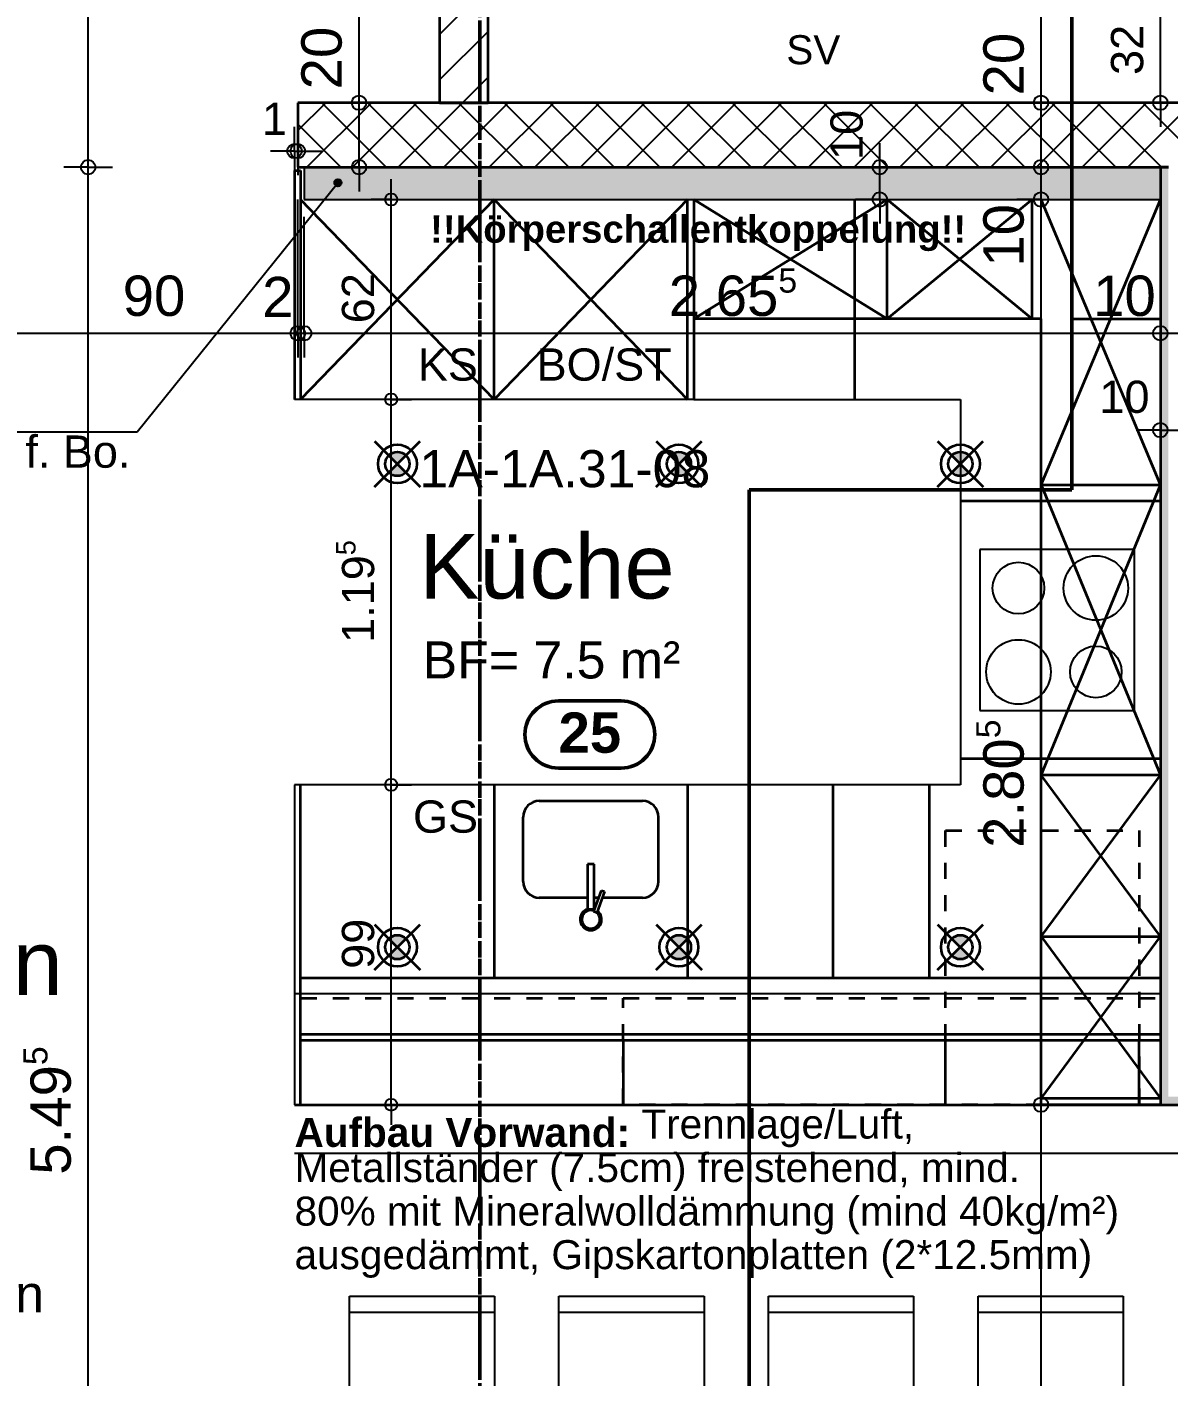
# Model space of a CAD drawing. Header units: centimetres. Extents: x 0.3 to 84.3, y 0.3 to 59.7.
# Drawn here: x 40.36 to 47.43, y 20.11 to 28.48 of the extents above; entities that cross this region are included whole.
import ezdxf

# ---------------------------------------------------------------- set-up
doc = ezdxf.new("R2010")
doc.units = ezdxf.units.CM
for name, pattern in [('AUSGEZOGEN', [0]), ('LINIE_17', [0.05, 0, -0.05]), ('LINIE_23', [0.79, 0.4, -0.13, 0, -0.13, 0, -0.13]), ('RAND', [44.45, 12.7, -6.35, 12.7, -6.35, 0, -6.35]), ('STRICHPUNKT', [25.4, 12.7, -6.35, 0, -6.35]), ('VERDECKT', [9.525, 6.35, -3.175])]:
    doc.linetypes.add(name, pattern=pattern)
for name, color, linetype, lineweight in [('Bauachsen grob', 7, 'RAND', 25), ('Detailmasse', 7, 'AUSGEZOGEN', 25), ('Kueche', 7, 'AUSGEZOGEN', 25), ('Leichtbauwaende', 7, 'AUSGEZOGEN', 35), ('Raumbezeichnung', 7, 'AUSGEZOGEN', 35), ('Schnittbegrenzung', 7, 'AUSGEZOGEN', 25), ('Text Werkplan Ausfuehrung', 7, 'AUSGEZOGEN', 50), ('Wand Beton bewehrt', 7, 'AUSGEZOGEN', 35), ('Wand Mauerwerk tragend', 7, 'AUSGEZOGEN', 35), ('Werkplan- Ausfuehrungsmasse', 7, 'AUSGEZOGEN', 25)]:
    doc.layers.add(name, color=color, linetype=linetype, lineweight=lineweight)
for name, color, linetype, lineweight, true_color in [('Elektro Apparate', 7, 'AUSGEZOGEN', 35, 0x656565), ('Moebel', 7, 'AUSGEZOGEN', 25, 0xababab), ('Sanitaer Text', 7, 'AUSGEZOGEN', 35, 0x656565), ('Sanitaer Vermassung', 7, 'AUSGEZOGEN', 35, 0x656565)]:
    doc.layers.add(name, color=color, linetype=linetype, lineweight=lineweight, true_color=true_color)
doc.styles.add('ARIAL', font='ARIAL.TTF')

msp = doc.modelspace()

# ---------------------------------------------------------------- hatches: boundary and pattern name
at = {"layer": 'Elektro Apparate', "linetype": 'AUSGEZOGEN', "lineweight": 35}
h = msp.add_hatch(color=40, dxfattribs=at)
h.paths.add_polyline_path([(42.707, 25.7167), (42.654, 25.7697), (42.601, 25.7167), (42.6072, 25.7111), (42.6373, 25.6966), (42.6707, 25.6966), (42.7008, 25.7111)])
h.paths.add_polyline_path([(42.601, 25.8228), (42.654, 25.7697), (42.707, 25.8228), (42.7008, 25.8284), (42.6707, 25.8429), (42.6373, 25.8429), (42.6072, 25.8284)])
h = msp.add_hatch(color=40, dxfattribs=at)
h.paths.add_polyline_path([(44.453, 25.7167), (44.4, 25.7697), (44.347, 25.7167), (44.3532, 25.7111), (44.3833, 25.6966), (44.4167, 25.6966), (44.4468, 25.7111)])
h.paths.add_polyline_path([(44.347, 25.8228), (44.4, 25.7697), (44.453, 25.8228), (44.4468, 25.8284), (44.4167, 25.8429), (44.3833, 25.8429), (44.3532, 25.8284)])
h = msp.add_hatch(color=40, dxfattribs=at)
h.paths.add_polyline_path([(46.199, 25.7167), (46.146, 25.7697), (46.093, 25.7167), (46.0992, 25.7111), (46.1293, 25.6966), (46.1627, 25.6966), (46.1928, 25.7111)])
h.paths.add_polyline_path([(46.093, 25.8228), (46.146, 25.7697), (46.199, 25.8228), (46.1928, 25.8284), (46.1627, 25.8429), (46.1293, 25.8429), (46.0992, 25.8284)])
h = msp.add_hatch(color=40, dxfattribs=at)
h.paths.add_polyline_path([(42.707, 22.7197), (42.654, 22.7727), (42.601, 22.7197), (42.6072, 22.7141), (42.6373, 22.6996), (42.6707, 22.6996), (42.7008, 22.7141)])
h.paths.add_polyline_path([(42.601, 22.8258), (42.654, 22.7727), (42.707, 22.8258), (42.7008, 22.8314), (42.6707, 22.8459), (42.6373, 22.8459), (42.6072, 22.8314)])
h = msp.add_hatch(color=40, dxfattribs=at)
h.paths.add_polyline_path([(44.453, 22.7197), (44.4, 22.7727), (44.347, 22.7197), (44.3532, 22.7141), (44.3833, 22.6996), (44.4167, 22.6996), (44.4468, 22.7141)])
h.paths.add_polyline_path([(44.347, 22.8258), (44.4, 22.7727), (44.453, 22.8258), (44.4468, 22.8314), (44.4167, 22.8459), (44.3833, 22.8459), (44.3532, 22.8314)])
h = msp.add_hatch(color=40, dxfattribs=at)
h.paths.add_polyline_path([(46.199, 22.7197), (46.146, 22.7727), (46.093, 22.7197), (46.0992, 22.7141), (46.1293, 22.6996), (46.1627, 22.6996), (46.1928, 22.7141)])
h.paths.add_polyline_path([(46.093, 22.8258), (46.146, 22.7727), (46.199, 22.8258), (46.1928, 22.8314), (46.1627, 22.8459), (46.1293, 22.8459), (46.0992, 22.8314)])
at = {"layer": 'Leichtbauwaende', "linetype": 'AUSGEZOGEN', "lineweight": 25, "true_color": 0xe3e3e3}
msp.add_hatch(color=254, dxfattribs=at).paths.add_polyline_path([(47.386, 27.6097), (47.386, 27.4097), (42.076, 27.4097), (42.076, 27.6097)], flags=16)
at = {"layer": 'Leichtbauwaende', "linetype": 'AUSGEZOGEN', "lineweight": 25, "true_color": 0xc7c7c7}
for points in [[(47.386, 27.6097), (47.386, 21.8457), (47.436, 21.8457), (47.436, 27.6097)], [(47.586, 21.8457), (47.386, 21.8457), (47.386, 21.7957), (47.586, 21.7957)]]:
    msp.add_hatch(color=9, dxfattribs=at).paths.add_polyline_path(points)
at = {"layer": 'Text Werkplan Ausfuehrung', "linetype": 'AUSGEZOGEN', "lineweight": 25}
for points in [[(42.2633, 27.5167), (42.3029, 27.4992), (42.2679, 27.5274)], [(42.2645, 27.5053), (42.2934, 27.4924), (42.2633, 27.5167)], [(42.2633, 27.5167), (42.2934, 27.4924), (42.3029, 27.4992)], [(42.282, 27.4912), (42.2645, 27.5053), (42.2713, 27.4958)], [(42.2645, 27.5053), (42.282, 27.4912), (42.2934, 27.4924)], [(42.2679, 27.5274), (42.3075, 27.5099), (42.2774, 27.5342)], [(42.2679, 27.5274), (42.3029, 27.4992), (42.3075, 27.5099)], [(42.2774, 27.5342), (42.3063, 27.5213), (42.2888, 27.5354)], [(42.2774, 27.5342), (42.3075, 27.5099), (42.3063, 27.5213)], [(42.2888, 27.5354), (42.3063, 27.5213), (42.2995, 27.5308)]]:
    msp.add_hatch(color=7, dxfattribs=at).paths.add_polyline_path(points)

# ---------------------------------------------------------------- linework, layer by layer
at = {"layer": 'Bauachsen grob', "color": 32, "linetype": 'LINIE_23', "lineweight": 50, "true_color": 0xc36e14}
for p, q in [((43.166, 1.3897), (43.166, 59.3503)), ((43.166, 2.2697), (43.166, 58.1))]:
    msp.add_line(p, q, dxfattribs=at)
at = {"layer": 'Detailmasse', "color": 240, "linetype": 'AUSGEZOGEN', "lineweight": 25}
for p, q in [((42.016, 27.7097), (42.016, 27.8597)), ((42.036, 27.7097), (42.036, 27.8597)), ((45.646, 27.6097), (45.646, 27.7597)), ((42.016, 27.7097), (41.866, 27.7097)), ((42.016, 27.7097), (42.016, 27.5597)), ((42.016, 27.7097), (42.016, 27.7097)), ((42.016, 27.7097), (42.036, 27.7097)), ((42.036, 27.7097), (42.036, 27.5597)), ((42.036, 27.7097), (42.036, 27.7097)), ((42.036, 27.7097), (42.186, 27.7097)), ((45.646, 27.6097), (45.496, 27.6097)), ((45.646, 27.6097), (45.796, 27.6097)), ((45.646, 27.6097), (45.646, 27.6097)), ((45.646, 27.4097), (45.646, 27.6097)), ((45.646, 27.4097), (45.496, 27.4097)), ((45.646, 27.4097), (45.796, 27.4097)), ((45.646, 27.4097), (45.646, 27.4097)), ((45.646, 27.4097), (45.646, 27.2597)), ((47.386, 25.9797), (47.386, 26.1297)), ((47.386, 25.9797), (47.236, 25.9797)), ((47.386, 25.9797), (47.386, 25.8297)), ((47.386, 25.9797), (47.386, 25.9797)), ((47.386, 25.9797), (47.586, 25.9797))]:
    msp.add_line(p, q, dxfattribs=at)
for centre in [(42.016, 27.7097), (42.036, 27.7097), (45.646, 27.6097), (45.646, 27.4097), (47.386, 25.9797)]:
    msp.add_circle(centre, 0.045, dxfattribs=at)
at = {"layer": 'Elektro Apparate', "color": 40, "linetype": 'AUSGEZOGEN', "lineweight": 35}
for p, q in [((42.5126, 25.9112), (42.7954, 25.6283)), ((42.5126, 25.6283), (42.7954, 25.9112)), ((44.2586, 25.9112), (44.5414, 25.6283)), ((44.2586, 25.6283), (44.5414, 25.9112)), ((46.0046, 25.9112), (46.2874, 25.6283)), ((46.0046, 25.6283), (46.2874, 25.9112)), ((42.5126, 22.9142), (42.7954, 22.6313)), ((42.5126, 22.6313), (42.7954, 22.9142)), ((44.2586, 22.9142), (44.5414, 22.6313)), ((44.2586, 22.6313), (44.5414, 22.9142)), ((46.0046, 22.9142), (46.2874, 22.6313)), ((46.0046, 22.6313), (46.2874, 22.9142))]:
    msp.add_line(p, q, dxfattribs=at)
for centre, radius in [((42.654, 25.7697), 0.12), ((44.4, 25.7697), 0.12), ((46.146, 25.7697), 0.12), ((42.654, 25.7697), 0.075), ((44.4, 25.7697), 0.075), ((46.146, 25.7697), 0.075), ((42.654, 22.7727), 0.12), ((44.4, 22.7727), 0.12), ((46.146, 22.7727), 0.12), ((42.654, 22.7727), 0.075), ((44.4, 22.7727), 0.075), ((46.146, 22.7727), 0.075)]:
    msp.add_circle(centre, radius, dxfattribs=at)
at = {"layer": 'Kueche', "color": 7, "linetype": 'AUSGEZOGEN', "lineweight": 35}
for p, q in [((42.016, 27.5897), (42.054, 27.5897)), ((42.016, 27.5897), (42.016, 26.1697)), ((42.054, 27.5897), (42.054, 26.1697)), ((43.254, 27.4097), (42.054, 26.1697)), ((43.254, 26.1697), (42.054, 27.4097)), ((43.254, 26.1697), (43.254, 27.4097)), ((44.454, 27.4097), (43.254, 26.1697)), ((43.254, 27.4097), (44.454, 26.1697)), ((44.454, 26.1697), (44.454, 27.4097)), ((44.492, 27.4097), (44.492, 26.1697)), ((43.534, 23.6797), (44.174, 23.6797)), ((43.434, 23.1797), (43.434, 23.5797)), ((44.274, 23.1797), (44.274, 23.5797)), ((43.834, 23.2871), (43.834, 23.0023)), ((43.874, 23.2871), (43.834, 23.2871)), ((43.874, 23.0023), (43.874, 23.2871)), ((43.872, 22.9943), (43.9196, 23.1252)), ((43.9384, 23.1184), (43.8905, 22.9867)), ((43.9196, 23.1252), (43.9384, 23.1184)), ((43.534, 23.0797), (43.534, 23.0797)), ((43.834, 23.0797), (43.534, 23.0797)), ((43.9031, 23.0797), (43.874, 23.0797)), ((44.174, 23.0797), (43.9243, 23.0797)), ((43.834, 23.0023), (43.8368, 23.0034)), ((43.8712, 23.0034), (43.874, 23.0023)), ((43.8905, 22.9867), (43.872, 22.9943)), ((43.8752, 23.0032), (43.874, 23.0037))]:
    msp.add_line(p, q, dxfattribs=at)
at = {"layer": 'Kueche', "color": 7, "linetype": 'RAND', "lineweight": 35}
for p, q in [((45.692, 27.4097), (44.492, 26.6697)), ((44.492, 27.4097), (45.692, 26.6697)), ((45.692, 26.6697), (45.692, 27.4097)), ((46.592, 27.4097), (45.692, 26.6697)), ((45.692, 27.4097), (46.592, 26.6697)), ((46.592, 26.6697), (46.592, 27.4097)), ((46.646, 25.6397), (47.386, 27.4097)), ((47.386, 25.6397), (46.646, 27.4097)), ((46.646, 26.6697), (44.492, 26.6697)), ((46.646, 21.7957), (46.646, 26.6697)), ((46.836, 26.6697), (47.386, 26.6697)), ((46.646, 25.6397), (47.386, 25.6397)), ((46.646, 23.8397), (47.386, 25.6397)), ((46.646, 25.6397), (47.386, 23.8397)), ((47.386, 23.8397), (46.646, 23.8397)), ((47.386, 22.8397), (46.646, 23.8397)), ((46.646, 22.8397), (47.386, 23.8397)), ((46.646, 22.8397), (47.386, 22.8397)), ((46.646, 21.8337), (47.386, 22.8397)), ((46.646, 22.8397), (47.386, 21.8337)), ((47.386, 21.8337), (46.646, 21.8337)), ((47.386, 21.7957), (46.646, 21.7957))]:
    msp.add_line(p, q, dxfattribs=at)
at = {"layer": 'Kueche', "color": 7, "linetype": 'VERDECKT', "lineweight": 35}
for p, q in [((45.492, 26.1697), (45.492, 27.4097)), ((46.146, 25.5397), (47.386, 25.5397)), ((47.386, 23.9397), (46.146, 23.9397)), ((42.054, 21.7957), (42.054, 23.7797)), ((43.254, 23.7797), (43.254, 22.5797)), ((44.454, 23.7797), (44.454, 22.5797)), ((44.454, 23.7797), (44.454, 22.5797)), ((45.354, 23.7797), (45.354, 22.5797)), ((45.954, 22.5797), (45.954, 23.7797)), ((47.386, 22.5797), (42.054, 22.5797)), ((42.054, 22.2337), (47.386, 22.2337)), ((42.054, 22.1957), (47.386, 22.1957)), ((44.054, 22.1957), (44.054, 21.7957)), ((46.054, 21.7957), (46.054, 22.1957)), ((47.254, 21.7957), (47.254, 22.1957)), ((42.016, 21.7957), (47.386, 21.7957))]:
    msp.add_line(p, q, dxfattribs=at)
at = {"layer": 'Kueche', "color": 7, "linetype": 'AUSGEZOGEN', "lineweight": 25}
for p, q in [((44.492, 26.1697), (42.016, 26.1697)), ((44.492, 26.1697), (44.492, 26.1697)), ((44.492, 26.1697), (46.146, 26.1697)), ((46.146, 26.1697), (46.146, 23.7797)), ((47.226, 25.2397), (46.266, 25.2397)), ((46.266, 25.2397), (46.266, 24.2397)), ((47.226, 24.2397), (47.226, 25.2397)), ((46.266, 24.2397), (47.226, 24.2397)), ((42.016, 23.7797), (42.016, 21.7957)), ((42.016, 23.7797), (42.016, 23.7797)), ((46.146, 23.7797), (42.016, 23.7797)), ((42.016, 22.4857), (47.386, 22.4857)), ((42.016, 21.7957), (47.386, 21.7957))]:
    msp.add_line(p, q, dxfattribs=at)
at = {"layer": 'Kueche', "color": 7, "linetype": 'LINIE_17', "lineweight": 35}
for p, q in [((46.054, 23.4957), (47.254, 23.4957)), ((46.054, 21.7957), (46.054, 23.4957)), ((47.254, 23.4957), (47.254, 21.7957)), ((42.054, 21.7957), (42.054, 22.4557)), ((42.054, 22.4557), (47.386, 22.4557)), ((44.054, 21.7957), (44.054, 22.4557)), ((42.054, 21.7957), (44.054, 21.7957)), ((46.054, 21.7957), (44.054, 21.7957)), ((47.254, 21.7957), (46.054, 21.7957))]:
    msp.add_line(p, q, dxfattribs=at)
at = {"layer": 'Kueche', "color": 7, "linetype": 'AUSGEZOGEN', "lineweight": 25}
for centre, radius in [((46.986, 24.9997), 0.2), ((46.506, 24.9997), 0.16), ((46.506, 24.4797), 0.2), ((46.986, 24.4797), 0.16)]:
    msp.add_circle(centre, radius, dxfattribs=at)
at = {"layer": 'Kueche', "color": 7, "linetype": 'AUSGEZOGEN', "lineweight": 35}
for centre, radius, start, end in [((43.534, 23.5797), 0.1, 89.99999, 179.99995), ((44.174, 23.5797), 0.1, 359.99999, 89.99999), ((43.534, 23.1797), 0.1, 179.99994, 269.99992), ((44.174, 23.1797), 0.1, 269.99992, 359.99992), ((43.854, 22.945), 0.067, 107.35545, 52.64455), ((43.854, 22.945), 0.0564, 70, 49.236), ((43.854, 22.959), 0.0476, 68.84902, 111.15098), ((43.854, 22.945), 0.067, 70, 72.64455)]:
    msp.add_arc(centre, radius, start, end, dxfattribs=at)
at = {"layer": 'Leichtbauwaende', "color": 7, "linetype": 'AUSGEZOGEN', "lineweight": 25}
for p, q in [((42.076, 27.6097), (42.076, 27.4097)), ((42.076, 27.4097), (47.386, 27.4097))]:
    msp.add_line(p, q, dxfattribs=at)
at = {"layer": 'Leichtbauwaende', "color": 7, "linetype": 'AUSGEZOGEN', "lineweight": 35}
for p, q in [((47.386, 27.6097), (47.386, 27.4097)), ((47.436, 27.6097), (47.386, 27.6097)), ((47.386, 27.4097), (47.386, 21.8457)), ((47.386, 21.8457), (47.386, 21.7957)), ((47.386, 21.7957), (47.586, 21.7957))]:
    msp.add_line(p, q, dxfattribs=at)
at = {"layer": 'Moebel', "color": 253, "linetype": 'AUSGEZOGEN', "lineweight": 25, "true_color": 0xababab}
for p, q in [((42.356, 20.6077), (43.256, 20.6077)), ((42.356, 20.0077), (42.356, 20.6077)), ((43.256, 20.6077), (43.256, 20.0077)), ((43.656, 20.6077), (44.556, 20.6077)), ((43.656, 20.0077), (43.656, 20.6077)), ((44.556, 20.6077), (44.556, 20.0077)), ((44.956, 20.6077), (45.856, 20.6077)), ((44.956, 20.0077), (44.956, 20.6077)), ((45.856, 20.6077), (45.856, 20.0077)), ((46.256, 20.6077), (47.156, 20.6077)), ((46.256, 20.0077), (46.256, 20.6077)), ((47.156, 20.6077), (47.156, 20.0077)), ((43.256, 20.5077), (42.356, 20.5077)), ((44.556, 20.5077), (43.656, 20.5077)), ((45.856, 20.5077), (44.956, 20.5077)), ((47.156, 20.5077), (46.256, 20.5077))]:
    msp.add_line(p, q, dxfattribs=at)
at = {"layer": 'Sanitaer Vermassung', "color": 240, "linetype": 'AUSGEZOGEN', "lineweight": 25}
for q in [(47.386, 28.6497), (47.236, 28.0097), (47.536, 28.0097), (47.386, 28.0097), (47.386, 27.8597)]:
    msp.add_line((47.386, 28.0097), q, dxfattribs=at)
msp.add_circle((47.386, 28.0097), 0.045, dxfattribs=at)
at = {"layer": 'Schnittbegrenzung', "color": 14, "linetype": 'STRICHPUNKT', "lineweight": 50, "true_color": 0xb20000}
for p, q in [((46.836, 58.46), (46.836, 25.6097)), ((46.836, 25.6097), (44.836, 25.6097)), ((44.836, 25.6097), (44.836, 1.0297)), ((46.836, 25.6097), (44.836, 25.6097))]:
    msp.add_line(p, q, dxfattribs=at)
at = {"layer": 'Text Werkplan Ausfuehrung', "color": 7, "linetype": 'AUSGEZOGEN', "lineweight": 25}
for p, q in [((41.0409, 25.9688), (42.2854, 27.5133)), ((42.2679, 27.5274), (42.2679, 27.5274)), ((42.2713, 27.4958), (42.2713, 27.4958)), ((42.2995, 27.5308), (42.2995, 27.5308)), ((42.3029, 27.4992), (42.3029, 27.4992)), ((36.7975, 25.9688), (41.0409, 25.9688)), ((42.016, 21.4957), (47.511, 21.4957))]:
    msp.add_line(p, q, dxfattribs=at)
at = {"layer": 'Text Werkplan Ausfuehrung', "color": 240, "linetype": 'AUSGEZOGEN', "lineweight": 50}
for p, q in [((44.0418, 24.2998), (43.6533, 24.2998)), ((44.0418, 23.8831), (43.6533, 23.8831))]:
    msp.add_line(p, q, dxfattribs=at)
at = {"layer": 'Text Werkplan Ausfuehrung', "color": 7, "linetype": 'AUSGEZOGEN', "lineweight": 25}
msp.add_circle((42.2854, 27.5133), 0.0225, dxfattribs=at)
at = {"layer": 'Text Werkplan Ausfuehrung', "color": 240, "linetype": 'AUSGEZOGEN', "lineweight": 50}
for centre, start, end in [((43.6533, 24.0914), 90, 270), ((44.0418, 24.0914), 270, 90)]:
    msp.add_arc(centre, 0.2083, start, end, dxfattribs=at)
at = {"layer": 'Wand Beton bewehrt', "color": 7, "linetype": 'AUSGEZOGEN', "lineweight": 35}
for p, q in [((42.916, 28.0097), (42.036, 28.0097)), ((42.036, 28.0097), (42.036, 27.6097)), ((43.216, 28.0097), (42.916, 28.0097)), ((47.586, 28.0097), (43.216, 28.0097)), ((42.036, 27.6097), (42.076, 27.6097)), ((42.076, 27.6097), (47.386, 27.6097)), ((47.386, 27.6097), (47.436, 27.6097))]:
    msp.add_line(p, q, dxfattribs=at)
at = {"layer": 'Wand Beton bewehrt', "color": 7, "linetype": 'AUSGEZOGEN', "lineweight": 25}
for p, q in [((42.036, 27.8362), (42.2096, 28.0097)), ((42.0924, 27.6097), (42.4924, 28.0097)), ((42.5853, 27.6097), (42.1853, 28.0097)), ((42.3753, 27.6097), (42.7753, 28.0097)), ((42.8681, 27.6097), (42.4681, 28.0097)), ((42.6581, 27.6097), (43.0581, 28.0097)), ((43.151, 27.6097), (42.751, 28.0097)), ((42.941, 27.6097), (43.341, 28.0097)), ((43.4338, 27.6097), (43.0338, 28.0097)), ((43.2238, 27.6097), (43.6238, 28.0097)), ((43.7166, 27.6097), (43.3166, 28.0097)), ((43.5066, 27.6097), (43.9066, 28.0097)), ((43.9995, 27.6097), (43.5995, 28.0097)), ((43.7895, 27.6097), (44.1895, 28.0097)), ((44.2823, 27.6097), (43.8823, 28.0097)), ((44.0723, 27.6097), (44.4723, 28.0097)), ((44.5652, 27.6097), (44.1652, 28.0097)), ((44.3552, 27.6097), (44.7552, 28.0097)), ((44.848, 27.6097), (44.448, 28.0097)), ((44.638, 27.6097), (45.038, 28.0097)), ((45.1309, 27.6097), (44.7309, 28.0097)), ((44.9209, 27.6097), (45.3209, 28.0097)), ((45.4137, 27.6097), (45.0137, 28.0097)), ((45.2037, 27.6097), (45.6037, 28.0097)), ((45.6965, 27.6097), (45.2965, 28.0097)), ((45.4865, 27.6097), (45.8865, 28.0097)), ((45.9794, 27.6097), (45.5794, 28.0097)), ((45.7694, 27.6097), (46.1694, 28.0097)), ((46.2622, 27.6097), (45.8622, 28.0097)), ((46.0522, 27.6097), (46.4522, 28.0097)), ((46.5451, 27.6097), (46.1451, 28.0097)), ((46.3351, 27.6097), (46.7351, 28.0097)), ((46.8279, 27.6097), (46.4279, 28.0097)), ((46.6179, 27.6097), (47.0179, 28.0097)), ((47.1108, 27.6097), (46.7108, 28.0097)), ((46.9008, 27.6097), (47.3008, 28.0097)), ((47.3936, 27.6097), (46.9936, 28.0097)), ((47.1836, 27.6097), (47.5836, 28.0097)), ((47.6764, 27.6097), (47.2764, 28.0097)), ((42.3024, 27.6097), (42.036, 27.8762))]:
    msp.add_line(p, q, dxfattribs=at)
at = {"layer": 'Wand Mauerwerk tragend', "color": 7, "linetype": 'AUSGEZOGEN', "lineweight": 35}
for p, q in [((42.916, 29.8497), (42.916, 28.0097)), ((43.216, 28.0097), (43.216, 28.5397)), ((42.916, 28.0097), (43.216, 28.0097))]:
    msp.add_line(p, q, dxfattribs=at)
at = {"layer": 'Wand Mauerwerk tragend', "color": 7, "linetype": 'AUSGEZOGEN', "lineweight": 25}
for p, q in [((42.916, 28.4333), (43.216, 28.7333)), ((42.916, 28.1505), (43.216, 28.4505)), ((43.0581, 28.0097), (43.216, 28.1676))]:
    msp.add_line(p, q, dxfattribs=at)
at = {"layer": 'Werkplan- Ausfuehrungsmasse', "color": 7, "linetype": 'AUSGEZOGEN', "lineweight": 25}
for p, q in [((46.646, 28.0097), (46.646, 31.6497)), ((40.736, 27.6097), (40.736, 31.5497)), ((42.416, 28.0097), (42.266, 28.0097)), ((42.416, 28.0097), (42.566, 28.0097)), ((42.416, 28.0097), (42.736, 28.0097)), ((42.416, 27.6097), (42.416, 28.0097)), ((46.646, 28.0097), (46.496, 28.0097)), ((46.646, 28.0097), (46.796, 28.0097)), ((46.646, 27.6097), (46.646, 28.0097)), ((40.736, 27.6097), (40.586, 27.6097)), ((40.736, 27.6097), (40.886, 27.6097)), ((42.416, 27.6097), (42.216, 27.6097)), ((42.416, 27.6097), (42.266, 27.6097)), ((42.416, 27.6097), (42.566, 27.6097)), ((42.416, 27.6097), (42.416, 27.4597)), ((46.646, 27.6097), (46.496, 27.6097)), ((46.646, 27.6097), (46.796, 27.6097)), ((46.646, 27.4097), (46.646, 27.6097)), ((46.646, 27.4097), (46.496, 27.4097)), ((46.646, 27.4097), (46.796, 27.4097)), ((46.646, 21.7957), (46.646, 27.4097)), ((42.036, 26.5797), (42.036, 26.7297)), ((42.076, 26.5797), (42.076, 26.7297)), ((47.386, 26.5797), (47.386, 26.7297)), ((40.236, 26.5797), (42.036, 26.5797)), ((42.036, 26.5797), (42.036, 26.4297)), ((42.036, 26.5797), (42.076, 26.5797)), ((42.076, 26.5797), (42.076, 26.4297)), ((42.076, 26.5797), (47.386, 26.5797)), ((47.386, 26.5797), (47.386, 26.4297)), ((47.386, 26.5797), (47.386, 26.5797)), ((47.386, 26.5797), (47.586, 26.5797)), ((46.646, 21.7957), (46.496, 21.7957)), ((46.646, 21.7957), (46.796, 21.7957)), ((46.646, 16.6197), (46.646, 21.7957))]:
    msp.add_line(p, q, dxfattribs=at)
at = {"layer": 'Werkplan- Ausfuehrungsmasse', "color": 253, "linetype": 'AUSGEZOGEN', "lineweight": 25, "true_color": 0xa0a0a0}
for p, q in [((42.616, 27.4097), (42.616, 27.5347)), ((42.616, 27.4097), (42.491, 27.4097)), ((42.616, 27.4097), (42.741, 27.4097)), ((42.616, 27.4097), (42.616, 27.4097)), ((42.616, 26.1697), (42.616, 27.4097)), ((42.616, 26.1697), (42.491, 26.1697)), ((42.616, 26.1697), (42.741, 26.1697)), ((42.616, 26.1697), (42.616, 26.1697)), ((42.616, 23.7797), (42.616, 26.1697)), ((42.616, 23.7797), (42.491, 23.7797)), ((42.616, 23.7797), (42.741, 23.7797)), ((42.616, 23.7797), (42.616, 23.7797)), ((42.616, 21.7957), (42.616, 23.7797)), ((42.616, 21.7957), (42.491, 21.7957)), ((42.616, 21.7957), (42.741, 21.7957)), ((42.616, 21.7957), (42.616, 21.7957)), ((42.616, 21.7957), (42.616, 21.6707))]:
    msp.add_line(p, q, dxfattribs=at)
at = {"layer": 'Werkplan- Ausfuehrungsmasse', "color": 7, "linetype": 'AUSGEZOGEN', "lineweight": 25}
for points in [[(42.416, 28.0097), (42.416, 28.3495), (42.416, 28.3495), (42.416, 29.8497)], [(40.736, 27.6097), (40.6735, 27.6097), (40.6735, 27.6097), (40.6735, 27.6097), (40.6735, 27.6097), (40.6735, 27.6097), (40.6735, 27.6097), (40.6735, 27.6097), (40.6735, 27.6097), (40.6735, 27.6097), (40.6735, 27.6097), (40.6735, 27.6097), (40.6735, 27.6097), (40.6735, 27.6097), (40.6735, 27.6097), (40.6735, 27.6097), (40.6735, 27.6097), (40.6735, 27.6097), (40.6735, 27.6097), (40.6735, 27.6097), (40.6735, 27.6097), (40.6681, 27.6097), (40.6681, 27.6097), (40.636, 27.6097)], [(40.736, 16.6197), (40.736, 19.1938), (40.736, 19.1938), (40.736, 20.6876), (40.736, 20.6876), (40.736, 27.6097)], [(42.036, 26.5797), (42.036, 26.6471), (42.036, 26.6471), (42.036, 26.6475), (42.036, 26.6475), (42.036, 26.6479), (42.036, 26.6479), (42.036, 26.6502), (42.036, 26.6502), (42.036, 26.6504), (42.036, 26.6504), (42.036, 26.6572), (42.036, 26.6572), (42.036, 26.6572), (42.036, 26.6572), (42.036, 26.6572), (42.036, 26.6572), (42.036, 26.6587), (42.036, 26.6587), (42.036, 27.4097)], [(42.076, 26.5797), (42.076, 26.6471), (42.076, 26.6471), (42.076, 26.6475), (42.076, 26.6475), (42.076, 26.6479), (42.076, 26.6479), (42.076, 26.6502), (42.076, 26.6502), (42.076, 26.6504), (42.076, 26.6504), (42.076, 26.6572), (42.076, 26.6572), (42.076, 26.6572), (42.076, 26.6572), (42.076, 26.6572), (42.076, 26.6572), (42.076, 26.6587), (42.076, 26.6587), (42.076, 27.3019)]]:
    msp.add_lwpolyline(points, dxfattribs=at)
for centre in [(42.416, 28.0097), (46.646, 28.0097), (40.736, 27.6097), (42.416, 27.6097), (46.646, 27.6097), (46.646, 27.4097), (42.036, 26.5797), (42.076, 26.5797), (47.386, 26.5797), (46.646, 21.7957)]:
    msp.add_circle(centre, 0.045, dxfattribs=at)
at = {"layer": 'Werkplan- Ausfuehrungsmasse', "color": 253, "linetype": 'AUSGEZOGEN', "lineweight": 25, "true_color": 0xa0a0a0}
for centre in [(42.616, 27.4097), (42.616, 26.1697), (42.616, 23.7797), (42.616, 21.7957)]:
    msp.add_circle(centre, 0.0375, dxfattribs=at)

# ---------------------------------------------------------------- texts
at = {"layer": 'Detailmasse', "color": 240, "linetype": 'AUSGEZOGEN', "lineweight": 35, "char_height": 0.2, "width": 0.1, "attachment_point": 7, "style": 'ARIAL'}
for s, insert in [('1', (41.8141, 27.8097)), ('10', (47.008, 26.0831))]:
    msp.add_mtext(s, dxfattribs=dict(at, insert=insert))
at = {"layer": 'Detailmasse', "color": 240, "linetype": 'AUSGEZOGEN', "lineweight": 35, "insert": (45.5426, 27.6547), "char_height": 0.2, "width": 0.1, "attachment_point": 7, "rotation": 90, "style": 'ARIAL'}
msp.add_mtext('10', dxfattribs=at)
at = {"layer": 'Raumbezeichnung', "color": 7, "linetype": 'AUSGEZOGEN', "lineweight": 50, "char_height": 0.23, "width": 0.115, "attachment_point": 7, "style": 'ARIAL'}
for s, insert in [('1A-1A.31-08', (42.7907, 25.6218)), ('BF=\\~7.5\\~m²', (42.8107, 24.4359)), ('D\\~=\\~Weissputz\\~gestrichen', (36.8111, 20.438))]:
    msp.add_mtext(s, dxfattribs=dict(at, insert=insert))
at = {"layer": 'Raumbezeichnung', "color": 7, "linetype": 'AUSGEZOGEN', "lineweight": 35, "char_height": 0.4, "width": 0.2, "attachment_point": 7, "style": 'ARIAL'}
for s, insert in [('Küche', (42.7892, 24.9292)), ('Wohnen/Essen', (36.7899, 22.4703))]:
    msp.add_mtext(s, dxfattribs=dict(at, insert=insert))
at = {"layer": 'Sanitaer Text', "color": 55, "linetype": 'AUSGEZOGEN', "lineweight": 35, "true_color": 0x91b44b, "insert": (45.066, 28.2457), "char_height": 0.18, "width": 0.09, "attachment_point": 7, "style": 'ARIAL'}
msp.add_mtext('SV', dxfattribs=at)
at = {"layer": 'Sanitaer Vermassung', "color": 240, "linetype": 'AUSGEZOGEN', "lineweight": 35, "insert": (47.2825, 28.1817), "char_height": 0.2, "width": 0.1, "attachment_point": 7, "rotation": 90, "style": 'ARIAL'}
msp.add_mtext('32', dxfattribs=at)
at = {"layer": 'Text Werkplan Ausfuehrung', "color": 240, "linetype": 'AUSGEZOGEN', "lineweight": 35, "insert": (42.8569, 27.0887), "char_height": 0.17, "width": 0.085, "attachment_point": 7, "style": 'ARIAL'}
msp.add_mtext('\\fArial|i0|b1|c0|p0;!!Körperschallentkoppelung!!', dxfattribs=at)
at = {"layer": 'Text Werkplan Ausfuehrung', "color": 7, "linetype": 'AUSGEZOGEN', "lineweight": 35, "attachment_point": 7, "style": 'ARIAL'}
for s, insert, char_height, width in [('KS', (42.7807, 26.2831), 0.2, 0.1), ('BO/ST', (43.5173, 26.2831), 0.2, 0.1), ('Küche;\\~ok\\~LBW\\~+2.17\\~ab\\~ok\\~f.\\~Bo.', (36.7975, 25.7088), 0.2, 0.1), ('GS', (42.7507, 23.4797), 0.2, 0.1), ('Trennlage/Luft,\\~', (44.1673, 21.5317), 0.18, 0.09), ('\\fArial|i0|b1|c0|p0;Aufbau\\~Vorwand:\\~', (42.016, 21.5317), 0.18, 0.09), ('Metallständer\\~(7.5cm)\\~freistehend,\\~mind.\\~', (42.016, 21.2617), 0.18, 0.09), ('80%\\~mit\\~Mineralwolldämmung\\~(mind\\~40kg/m²)\\~', (42.016, 20.9917), 0.18, 0.09), ('ausgedämmt,\\~Gipskartonplatten\\~(2*12.5mm)', (42.016, 20.7217), 0.18, 0.09)]:
    msp.add_mtext(s, dxfattribs=dict(at, insert=insert, char_height=char_height, width=width))
at = {"layer": 'Text Werkplan Ausfuehrung', "color": 240, "linetype": 'AUSGEZOGEN', "lineweight": 50, "insert": (43.6533, 23.9748), "char_height": 0.25, "width": 0.125, "attachment_point": 7, "style": 'ARIAL'}
msp.add_mtext('\\fArial|i0|b1|c0|p0;25', dxfattribs=at)
at = {"layer": 'Werkplan- Ausfuehrungsmasse', "color": 7, "linetype": 'AUSGEZOGEN', "lineweight": 50, "attachment_point": 7, "rotation": 90, "style": 'ARIAL'}
for s, insert, char_height, width in [('20', (42.3117, 28.0923), 0.25, 0.125), ('20', (46.5417, 28.0547), 0.25, 0.125), ('10', (46.5417, 26.993), 0.25, 0.125), ('5', (46.3959, 24.0681), 0.15, 0.075), ('2.80', (46.5417, 23.3884), 0.25, 0.125), ('5', (40.4859, 22.0413), 0.15, 0.075), ('5.49', (40.6317, 21.3616), 0.25, 0.125)]:
    msp.add_mtext(s, dxfattribs=dict(at, insert=insert, char_height=char_height, width=width))
at = {"layer": 'Werkplan- Ausfuehrungsmasse', "color": 7, "linetype": 'AUSGEZOGEN', "lineweight": 50, "attachment_point": 7, "style": 'ARIAL'}
for s, insert, char_height, width in [('5', (45.0168, 26.8298), 0.15, 0.075), ('90', (40.9501, 26.684), 0.25, 0.125), ('2', (41.8152, 26.6797), 0.25, 0.125), ('2.65', (44.3371, 26.684), 0.25, 0.125), ('10', (46.9692, 26.684), 0.25, 0.125)]:
    msp.add_mtext(s, dxfattribs=dict(at, insert=insert, char_height=char_height, width=width))
at = {"layer": 'Werkplan- Ausfuehrungsmasse', "color": 253, "linetype": 'AUSGEZOGEN', "lineweight": 35, "true_color": 0xa0a0a0, "attachment_point": 7, "rotation": 90, "style": 'ARIAL'}
for s, insert, char_height, width in [('62', (42.5126, 26.6417), 0.2, 0.1), ('5', (42.3959, 25.2034), 0.12, 0.06), ('1.19', (42.5126, 24.6596), 0.2, 0.1), ('99', (42.5126, 22.6385), 0.2, 0.1)]:
    msp.add_mtext(s, dxfattribs=dict(at, insert=insert, char_height=char_height, width=width))

doc.saveas('drawing.dxf')
